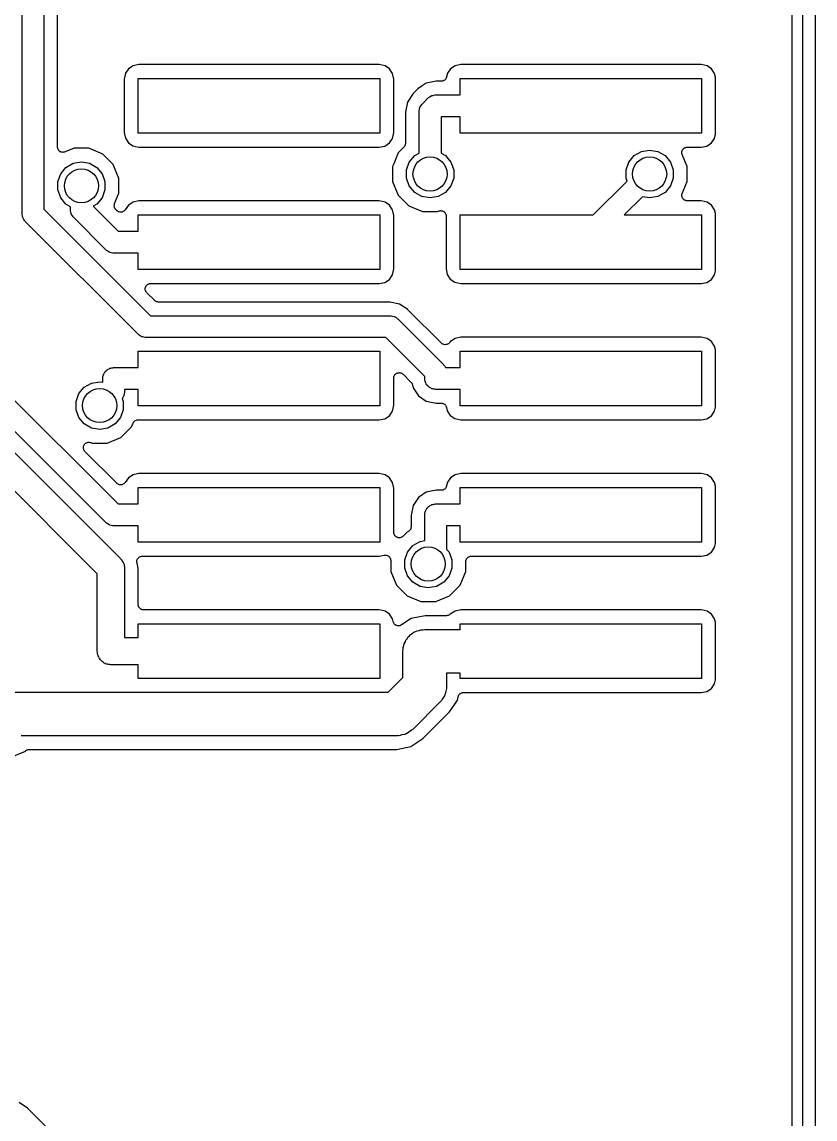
# Model space of a CAD drawing. Extents: x 51 to 137, y -158 to -25.
# Drawn here: x 121.75 to 136.51, y -106.9 to -86.46 of the extents above; entities that cross this region are included whole.
import ezdxf

# ---------------------------------------------------------------- set-up
doc = ezdxf.new("R2010")
doc.units = 0
doc.header["$MEASUREMENT"] = 0
doc.layers.add('BLACK', color=7, linetype='CONTINUOUS')

msp = doc.modelspace()

# ---------------------------------------------------------------- linework, layer by layer
at = {"layer": 'Black'}
for p, q in [((136.286, -119.911), (136.286, -28.1863)), ((136.515, -28.1813), (136.515, -119.921)), ((136.083, -28.2226), (136.083, -119.88)), ((121.751, -90.0296), (121.751, -85.9996)), ((122.157, -86.0838), (122.157, -89.9454)), ((122.411, -88.7872), (122.411, -86.2161)), ((123.817, -87.2729), (123.732, -87.329)), ((123.924, -87.2522), (123.817, -87.2729)), ((128.4, -87.2522), (123.924, -87.2522)), ((128.51, -87.2743), (128.4, -87.2522)), ((129.812, -87.2729), (129.726, -87.329)), ((129.918, -87.2522), (129.812, -87.2729)), ((134.394, -87.2522), (129.918, -87.2522)), ((134.504, -87.2743), (134.394, -87.2522)), ((123.675, -87.4134), (123.653, -87.5233)), ((123.732, -87.329), (123.675, -87.4134)), ((128.594, -87.3313), (128.51, -87.2743)), ((128.65, -87.4166), (128.594, -87.3313)), ((128.671, -87.523), (128.65, -87.4166)), ((129.669, -87.4134), (129.656, -87.4824)), ((129.726, -87.329), (129.669, -87.4134)), ((134.588, -87.3313), (134.504, -87.2743)), ((134.644, -87.4166), (134.588, -87.3313)), ((134.659, -87.4891), (134.644, -87.4166)), ((123.653, -87.5233), (123.653, -88.5194)), ((123.914, -88.5292), (123.914, -87.5132)), ((123.914, -87.5132), (128.41, -87.5132)), ((128.41, -87.5132), (128.41, -88.5292)), ((128.671, -88.5191), (128.671, -87.523)), ((129.202, -87.6502), (129.12, -87.705)), ((129.277, -87.6006), (129.202, -87.6502)), ((129.461, -87.564), (129.277, -87.6006)), ((129.556, -87.564), (129.461, -87.564)), ((129.572, -87.5611), (129.556, -87.564)), ((129.588, -87.5587), (129.572, -87.5611)), ((129.589, -87.5581), (129.588, -87.5587)), ((129.591, -87.5579), (129.589, -87.5581)), ((129.605, -87.5496), (129.591, -87.5579)), ((129.619, -87.5417), (129.605, -87.5496)), ((129.62, -87.5408), (129.619, -87.5417)), ((129.621, -87.5402), (129.62, -87.5408)), ((129.632, -87.5276), (129.621, -87.5402)), ((129.643, -87.5152), (129.632, -87.5276)), ((129.644, -87.5132), (129.643, -87.5141)), ((129.643, -87.5141), (129.643, -87.5152)), ((129.65, -87.4977), (129.644, -87.5132)), ((129.656, -87.4824), (129.65, -87.4977)), ((129.908, -87.818), (129.908, -87.5132)), ((129.908, -87.5132), (134.404, -87.5132)), ((134.404, -87.5132), (134.404, -88.5292)), ((134.659, -88.5519), (134.659, -87.4891)), ((129.031, -87.7941), (128.927, -87.9503)), ((129.12, -87.705), (129.031, -87.7941)), ((129.204, -87.9808), (129.307, -87.8775)), ((129.307, -87.8775), (129.314, -87.8724)), ((129.314, -87.8724), (129.32, -87.8655)), ((129.32, -87.8655), (129.343, -87.8523)), ((129.343, -87.8523), (129.365, -87.837)), ((129.365, -87.837), (129.374, -87.8347)), ((129.374, -87.8347), (129.381, -87.8303)), ((129.381, -87.8303), (129.407, -87.8256)), ((129.407, -87.8256), (129.433, -87.8188)), ((129.433, -87.8188), (129.442, -87.8196)), ((129.442, -87.8196), (129.451, -87.818)), ((129.451, -87.818), (129.908, -87.818)), ((128.927, -87.9503), (128.89, -88.1345)), ((129.145, -88.1068), (129.152, -88.0812)), ((129.152, -88.0812), (129.157, -88.055)), ((129.157, -88.055), (129.161, -88.0473)), ((129.161, -88.0473), (129.163, -88.0386)), ((129.163, -88.0386), (129.179, -88.0169)), ((129.179, -88.0169), (129.192, -87.9939)), ((129.192, -87.9939), (129.199, -87.9881)), ((129.199, -87.9881), (129.204, -87.9808)), ((128.89, -88.1345), (128.89, -88.7185)), ((129.144, -88.1245), (129.146, -88.1157)), ((129.144, -88.9011), (129.144, -88.1245)), ((129.146, -88.1157), (129.145, -88.1068)), ((129.908, -88.2244), (129.551, -88.2244)), ((129.551, -88.2244), (129.551, -88.9011)), ((129.908, -88.5292), (129.908, -88.2244)), ((123.653, -88.5194), (123.674, -88.6258)), ((123.674, -88.6258), (123.73, -88.7111)), ((128.41, -88.5292), (123.914, -88.5292)), ((128.592, -88.7134), (128.649, -88.629)), ((128.649, -88.629), (128.671, -88.5191)), ((134.404, -88.5292), (129.908, -88.5292)), ((134.586, -88.7134), (134.643, -88.629)), ((134.643, -88.629), (134.659, -88.5519)), ((122.413, -88.7981), (122.411, -88.7872)), ((122.414, -88.8091), (122.413, -88.7981)), ((122.416, -88.8153), (122.414, -88.8091)), ((122.417, -88.8219), (122.416, -88.8153)), ((122.423, -88.8315), (122.417, -88.8219)), ((122.427, -88.8417), (122.423, -88.8315)), ((122.432, -88.8467), (122.427, -88.8417)), ((122.435, -88.8525), (122.432, -88.8467)), ((122.443, -88.8596), (122.435, -88.8525)), ((122.451, -88.8677), (122.443, -88.8596)), ((122.457, -88.8709), (122.451, -88.8677)), ((122.462, -88.8752), (122.457, -88.8709)), ((122.472, -88.879), (122.462, -88.8752)), ((122.482, -88.8841), (122.472, -88.879)), ((122.489, -88.885), (122.482, -88.8841)), ((122.495, -88.8873), (122.489, -88.885)), ((122.506, -88.8873), (122.495, -88.8873)), ((122.517, -88.8887), (122.506, -88.8873)), ((122.524, -88.8873), (122.517, -88.8887)), ((122.53, -88.8873), (122.524, -88.8873)), ((122.541, -88.8835), (122.53, -88.8873)), ((122.552, -88.8811), (122.541, -88.8835)), ((122.718, -88.8125), (122.552, -88.8811)), ((122.996, -88.8127), (122.718, -88.8125)), ((123.252, -88.9193), (122.996, -88.8127)), ((123.73, -88.7111), (123.814, -88.7681)), ((123.814, -88.7681), (123.924, -88.7902)), ((123.924, -88.7902), (128.4, -88.7902)), ((128.4, -88.7902), (128.506, -88.7695)), ((128.506, -88.7695), (128.592, -88.7134)), ((128.756, -88.895), (128.671, -89.0998)), ((128.86, -88.7904), (128.756, -88.895)), ((128.863, -88.7867), (128.86, -88.7904)), ((128.867, -88.7838), (128.863, -88.7867)), ((128.873, -88.7724), (128.867, -88.7838)), ((128.881, -88.7615), (128.873, -88.7724)), ((128.882, -88.7572), (128.881, -88.7615)), ((128.884, -88.7532), (128.882, -88.7572)), ((128.886, -88.7402), (128.884, -88.7532)), ((128.89, -88.7274), (128.886, -88.7402)), ((128.89, -88.7185), (128.89, -88.7229)), ((128.89, -88.7229), (128.89, -88.7274)), ((129.061, -88.9494), (129.144, -88.9011)), ((129.551, -88.9011), (129.634, -88.9494)), ((133.148, -88.9494), (133.283, -88.8719)), ((133.283, -88.8719), (133.435, -88.845)), ((133.435, -88.845), (133.588, -88.8719)), ((133.588, -88.8719), (133.722, -88.9494)), ((134.034, -88.8961), (134.036, -88.8852)), ((134.036, -88.9027), (134.034, -88.8961)), ((134.036, -88.8741), (134.038, -88.8678)), ((134.036, -88.8852), (134.036, -88.8741)), ((134.036, -88.9094), (134.036, -88.9027)), ((134.038, -88.8678), (134.039, -88.8611)), ((134.039, -88.8611), (134.044, -88.8513)), ((134.044, -88.8513), (134.048, -88.841)), ((134.048, -88.841), (134.052, -88.8358)), ((134.052, -88.8358), (134.055, -88.8298)), ((134.055, -88.8298), (134.063, -88.8224)), ((134.063, -88.8224), (134.071, -88.8139)), ((134.071, -88.8139), (134.076, -88.8106)), ((134.076, -88.8106), (134.081, -88.806)), ((134.081, -88.806), (134.092, -88.8018)), ((134.092, -88.8018), (134.101, -88.7963)), ((134.101, -88.7963), (134.108, -88.7951)), ((134.108, -88.7951), (134.114, -88.7926)), ((134.114, -88.7926), (134.125, -88.7921)), ((134.125, -88.7921), (134.136, -88.7902)), ((134.136, -88.7902), (134.394, -88.7902)), ((134.394, -88.7902), (134.501, -88.7695)), ((134.501, -88.7695), (134.586, -88.7134)), ((122.569, -89.1693), (122.703, -89.0918)), ((122.703, -89.0918), (122.856, -89.0649)), ((122.856, -89.0649), (123.009, -89.0918)), ((123.009, -89.0918), (123.143, -89.1693)), ((123.449, -89.1159), (123.252, -88.9193)), ((128.671, -89.0998), (128.649, -89.1516)), ((128.908, -89.2137), (128.961, -89.0681)), ((128.961, -89.0681), (129.061, -88.9494)), ((129.634, -88.9494), (129.734, -89.0681)), ((129.734, -89.0681), (129.787, -89.2137)), ((132.996, -89.2137), (133.049, -89.0681)), ((133.049, -89.0681), (133.148, -88.9494)), ((133.722, -88.9494), (133.822, -89.0681)), ((133.822, -89.0681), (133.875, -89.2137)), ((134.04, -88.9198), (134.036, -88.9094)), ((134.042, -88.9306), (134.04, -88.9198)), ((134.134, -89.1529), (134.042, -88.9306)), ((122.417, -89.4336), (122.47, -89.288)), ((122.47, -89.288), (122.569, -89.1693)), ((123.143, -89.1693), (123.242, -89.288)), ((123.242, -89.288), (123.295, -89.4336)), ((123.555, -89.3728), (123.449, -89.1159)), ((128.649, -89.1516), (128.649, -89.4295)), ((128.908, -89.3687), (128.908, -89.2137)), ((129.787, -89.2137), (129.787, -89.3687)), ((132.996, -89.3687), (132.996, -89.2137)), ((133.875, -89.2137), (133.875, -89.3687)), ((134.134, -89.4307), (134.134, -89.1529)), ((122.417, -89.5886), (122.417, -89.4336)), ((123.295, -89.4336), (123.295, -89.5886)), ((123.554, -89.6506), (123.555, -89.3728)), ((128.649, -89.4295), (128.755, -89.6864)), ((128.961, -89.5143), (128.908, -89.3687)), ((129.061, -89.633), (128.961, -89.5143)), ((129.734, -89.5143), (129.634, -89.633)), ((129.787, -89.3687), (129.734, -89.5143)), ((132.386, -90.0532), (133.016, -89.4234)), ((133.016, -89.4234), (132.996, -89.3687)), ((133.822, -89.5143), (133.722, -89.633)), ((133.875, -89.3687), (133.822, -89.5143)), ((134.042, -89.6517), (134.134, -89.4307)), ((122.47, -89.7342), (122.417, -89.5886)), ((123.295, -89.5886), (123.242, -89.7342)), ((123.474, -89.8436), (123.554, -89.6506)), ((128.755, -89.6864), (128.951, -89.883)), ((129.195, -89.7105), (129.061, -89.633)), ((129.347, -89.7374), (129.195, -89.7105)), ((129.5, -89.7105), (129.347, -89.7374)), ((129.634, -89.633), (129.5, -89.7105)), ((133.3, -89.7136), (132.961, -90.0532)), ((133.435, -89.7374), (133.3, -89.7136)), ((133.588, -89.7105), (133.435, -89.7374)), ((133.722, -89.633), (133.588, -89.7105)), ((134.034, -89.6861), (134.036, -89.6796)), ((134.036, -89.6972), (134.034, -89.6861)), ((134.036, -89.673), (134.039, -89.6625)), ((134.036, -89.6796), (134.036, -89.673)), ((134.036, -89.7083), (134.036, -89.6972)), ((134.038, -89.7145), (134.036, -89.7083)), ((134.039, -89.7211), (134.038, -89.7145)), ((134.039, -89.6625), (134.042, -89.6517)), ((134.044, -89.731), (134.039, -89.7211)), ((122.569, -89.8529), (122.47, -89.7342)), ((122.653, -89.9012), (122.569, -89.8529)), ((122.653, -89.9608), (122.653, -89.9012)), ((123.143, -89.8529), (123.075, -89.8922)), ((123.075, -89.8922), (123.541, -90.358)), ((123.242, -89.7342), (123.143, -89.8529)), ((123.467, -89.8781), (123.469, -89.8673)), ((123.467, -89.8848), (123.467, -89.8781)), ((123.467, -89.8915), (123.467, -89.8848)), ((123.47, -89.9021), (123.467, -89.8915)), ((123.469, -89.8673), (123.47, -89.8563)), ((123.47, -89.8563), (123.473, -89.8502)), ((123.471, -89.9131), (123.47, -89.9021)), ((123.474, -89.919), (123.471, -89.9131)), ((123.473, -89.8502), (123.474, -89.8436)), ((123.476, -89.9255), (123.474, -89.919)), ((123.482, -89.9346), (123.476, -89.9255)), ((123.732, -89.869), (123.671, -89.9586)), ((123.817, -89.8129), (123.732, -89.869)), ((123.924, -89.7922), (123.817, -89.8129)), ((128.4, -89.7922), (123.924, -89.7922)), ((128.51, -89.8143), (128.4, -89.7922)), ((128.594, -89.8713), (128.51, -89.8143)), ((128.65, -89.9566), (128.594, -89.8713)), ((128.951, -89.883), (129.208, -89.9896)), ((134.048, -89.7414), (134.044, -89.731)), ((134.052, -89.7465), (134.048, -89.7414)), ((134.055, -89.7524), (134.052, -89.7465)), ((134.063, -89.7599), (134.055, -89.7524)), ((134.07, -89.7685), (134.063, -89.7599)), ((134.076, -89.7718), (134.07, -89.7685)), ((134.081, -89.7763), (134.076, -89.7718)), ((134.091, -89.7805), (134.081, -89.7763)), ((134.101, -89.7861), (134.091, -89.7805)), ((134.107, -89.7873), (134.101, -89.7861)), ((134.114, -89.7898), (134.107, -89.7873)), ((134.125, -89.7903), (134.114, -89.7898)), ((134.136, -89.7922), (134.125, -89.7903)), ((134.394, -89.7922), (134.136, -89.7922)), ((134.504, -89.8143), (134.394, -89.7922)), ((134.588, -89.8713), (134.504, -89.8143)), ((134.644, -89.9566), (134.588, -89.8713)), ((121.752, -90.0384), (121.751, -90.0296)), ((121.752, -90.0473), (121.752, -90.0384)), ((121.758, -90.0729), (121.752, -90.0473)), ((121.763, -90.0991), (121.758, -90.0729)), ((121.768, -90.1068), (121.763, -90.0991)), ((121.77, -90.1155), (121.768, -90.1068)), ((121.785, -90.1372), (121.77, -90.1155)), ((122.157, -89.9454), (124.144, -91.9325)), ((122.654, -89.9696), (122.653, -89.9608)), ((122.654, -89.9785), (122.654, -89.9696)), ((122.66, -90.0041), (122.654, -89.9785)), ((122.665, -90.0303), (122.66, -90.0041)), ((122.67, -90.038), (122.665, -90.0303)), ((122.672, -90.0467), (122.67, -90.038)), ((122.687, -90.0684), (122.672, -90.0467)), ((122.7, -90.0914), (122.687, -90.0684)), ((122.707, -90.0972), (122.7, -90.0914)), ((122.712, -90.1045), (122.707, -90.0972)), ((123.313, -90.7049), (122.712, -90.1045)), ((123.487, -89.9444), (123.482, -89.9346)), ((123.492, -89.9489), (123.487, -89.9444)), ((123.496, -89.9545), (123.492, -89.9489)), ((123.515, -89.9736), (123.496, -89.9545)), ((123.516, -89.9741), (123.515, -89.9736)), ((123.517, -89.9748), (123.516, -89.9741)), ((123.531, -89.9842), (123.517, -89.9748)), ((123.544, -89.9938), (123.531, -89.9842)), ((123.545, -89.9941), (123.544, -89.9938)), ((123.546, -89.9946), (123.545, -89.9941)), ((123.562, -89.9986), (123.546, -89.9946)), ((123.578, -90.003), (123.562, -89.9986)), ((123.579, -90.0029), (123.578, -90.003)), ((123.58, -90.0031), (123.579, -90.0029)), ((123.597, -90.0014), (123.58, -90.0031)), ((123.614, -89.9999), (123.597, -90.0014)), ((123.615, -89.9994), (123.614, -89.9995)), ((123.614, -89.9995), (123.614, -89.9999)), ((123.63, -89.9921), (123.615, -89.9994)), ((123.645, -89.985), (123.63, -89.9921)), ((123.646, -89.9844), (123.645, -89.985)), ((123.647, -89.984), (123.646, -89.9844)), ((123.659, -89.9719), (123.647, -89.984)), ((123.67, -89.96), (123.659, -89.9719)), ((123.671, -89.9592), (123.67, -89.96)), ((123.671, -89.9586), (123.671, -89.9592)), ((123.914, -90.358), (123.914, -90.0532)), ((123.914, -90.0532), (128.41, -90.0532)), ((128.41, -90.0532), (128.41, -91.0692)), ((128.671, -90.063), (128.65, -89.9566)), ((128.671, -91.0591), (128.671, -90.063)), ((129.208, -89.9896), (129.486, -89.9898)), ((129.486, -89.9898), (129.507, -89.9811)), ((129.507, -89.9811), (129.518, -89.9787)), ((129.518, -89.9787), (129.528, -89.9749)), ((129.528, -89.9749), (129.535, -89.9749)), ((129.535, -89.9749), (129.541, -89.9735)), ((129.541, -89.9735), (129.552, -89.9749)), ((129.552, -89.9749), (129.563, -89.9749)), ((129.563, -89.9749), (129.57, -89.9772)), ((129.57, -89.9772), (129.576, -89.9781)), ((129.576, -89.9781), (129.586, -89.9832)), ((129.586, -89.9832), (129.597, -89.987)), ((129.597, -89.987), (129.602, -89.9913)), ((129.602, -89.9913), (129.608, -89.9945)), ((129.608, -89.9945), (129.615, -90.0026)), ((129.615, -90.0026), (129.624, -90.0097)), ((129.624, -90.0097), (129.627, -90.0155)), ((129.627, -90.0155), (129.631, -90.0205)), ((129.631, -90.0205), (129.636, -90.0307)), ((129.636, -90.0307), (129.641, -90.0403)), ((129.641, -90.0403), (129.642, -90.0469)), ((129.642, -90.0469), (129.645, -90.0531)), ((129.645, -90.0531), (129.645, -90.0641)), ((129.645, -90.0641), (129.647, -90.075)), ((129.647, -90.075), (129.647, -91.0594)), ((129.908, -91.0692), (129.908, -90.0532)), ((129.908, -90.0532), (132.386, -90.0532)), ((132.961, -90.0532), (134.404, -90.0532)), ((134.404, -90.0532), (134.404, -91.0692)), ((134.659, -90.0291), (134.644, -89.9566)), ((134.659, -91.0919), (134.659, -90.0291)), ((121.798, -90.1602), (121.785, -90.1372)), ((121.805, -90.166), (121.798, -90.1602)), ((121.81, -90.1733), (121.805, -90.166)), ((123.916, -92.2794), (121.81, -90.1733)), ((123.541, -90.358), (123.914, -90.358)), ((123.32, -90.71), (123.313, -90.7049)), ((123.326, -90.7169), (123.32, -90.71)), ((123.349, -90.7301), (123.326, -90.7169)), ((123.371, -90.7454), (123.349, -90.7301)), ((123.379, -90.7477), (123.371, -90.7454)), ((123.387, -90.7521), (123.379, -90.7477)), ((123.413, -90.7568), (123.387, -90.7521)), ((123.439, -90.7636), (123.413, -90.7568)), ((123.448, -90.7628), (123.439, -90.7636)), ((123.456, -90.7644), (123.448, -90.7628)), ((123.914, -90.7644), (123.456, -90.7644)), ((123.914, -91.0692), (123.914, -90.7644)), ((128.41, -91.0692), (123.914, -91.0692)), ((128.649, -91.169), (128.671, -91.0591)), ((129.647, -91.0594), (129.668, -91.1658)), ((134.404, -91.0692), (129.908, -91.0692)), ((134.643, -91.169), (134.659, -91.0919)), ((124.073, -91.3641), (124.081, -91.3539)), ((124.081, -91.3539), (124.085, -91.3517)), ((124.085, -91.3517), (124.088, -91.3485)), ((124.088, -91.3485), (124.1, -91.3429)), ((124.1, -91.3429), (124.112, -91.3363)), ((124.112, -91.3363), (124.116, -91.3355)), ((124.116, -91.3355), (124.12, -91.3336)), ((124.12, -91.3336), (124.133, -91.3325)), ((124.133, -91.3325), (124.146, -91.3302)), ((124.146, -91.3302), (128.4, -91.3302)), ((128.4, -91.3302), (128.506, -91.3095)), ((128.506, -91.3095), (128.592, -91.2534)), ((128.592, -91.2534), (128.649, -91.169)), ((129.668, -91.1658), (129.724, -91.2511)), ((129.724, -91.2511), (129.808, -91.3081)), ((129.808, -91.3081), (129.918, -91.3302)), ((129.918, -91.3302), (134.394, -91.3302)), ((134.394, -91.3302), (134.501, -91.3095)), ((134.501, -91.3095), (134.586, -91.2534)), ((134.586, -91.2534), (134.643, -91.169)), ((124.045, -91.4406), (124.046, -91.4274)), ((124.046, -91.4449), (124.045, -91.4406)), ((124.046, -91.4141), (124.048, -91.4099)), ((124.046, -91.4274), (124.046, -91.4141)), ((124.046, -91.4494), (124.046, -91.4449)), ((124.051, -91.4619), (124.046, -91.4494)), ((124.048, -91.4055), (124.054, -91.3934)), ((124.048, -91.4099), (124.048, -91.4055)), ((124.054, -91.4747), (124.051, -91.4619)), ((124.054, -91.3934), (124.058, -91.381)), ((124.057, -91.4784), (124.054, -91.4747)), ((124.058, -91.4826), (124.057, -91.4784)), ((124.058, -91.381), (124.061, -91.3775)), ((124.067, -91.4927), (124.058, -91.4826)), ((124.061, -91.3775), (124.063, -91.3735)), ((124.063, -91.3735), (124.073, -91.3641)), ((124.075, -91.5036), (124.067, -91.4927)), ((124.22, -91.6487), (124.075, -91.5036)), ((124.223, -91.6513), (124.22, -91.6487)), ((124.226, -91.6547), (124.223, -91.6513)), ((124.238, -91.6614), (124.226, -91.6547)), ((124.249, -91.669), (124.238, -91.6614)), ((124.253, -91.6701), (124.249, -91.669)), ((124.257, -91.6724), (124.253, -91.6701)), ((124.27, -91.6747), (124.257, -91.6724)), ((124.283, -91.6781), (124.27, -91.6747)), ((124.287, -91.6777), (124.283, -91.6781)), ((124.292, -91.6785), (124.287, -91.6777)), ((128.596, -91.6785), (124.292, -91.6785)), ((128.78, -91.7151), (128.596, -91.6785)), ((128.931, -91.8157), (128.78, -91.7151)), ((124.144, -91.9325), (128.606, -91.9325)), ((128.606, -91.9325), (128.615, -91.9341)), ((128.615, -91.9341), (128.624, -91.9333)), ((128.624, -91.9333), (128.649, -91.9401)), ((128.649, -91.9401), (128.676, -91.9448)), ((128.676, -91.9448), (128.683, -91.9492)), ((128.683, -91.9492), (128.692, -91.9515)), ((128.692, -91.9515), (128.714, -91.9668)), ((128.714, -91.9668), (128.737, -91.98)), ((128.936, -91.8195), (128.931, -91.8157)), ((128.931, -91.8157), (128.931, -91.8157)), ((129.558, -92.4415), (128.936, -91.8195)), ((128.737, -91.98), (128.742, -91.9869)), ((128.742, -91.9869), (128.75, -91.992)), ((128.75, -91.992), (129.594, -92.8367)), ((123.924, -92.2845), (123.916, -92.2794)), ((123.929, -92.2914), (123.924, -92.2845)), ((123.952, -92.3046), (123.929, -92.2914)), ((123.974, -92.3199), (123.952, -92.3046)), ((123.983, -92.3222), (123.974, -92.3199)), ((123.991, -92.3266), (123.983, -92.3222)), ((124.017, -92.3313), (123.991, -92.3266)), ((124.042, -92.3381), (124.017, -92.3313)), ((124.051, -92.3373), (124.042, -92.3381)), ((124.06, -92.3389), (124.051, -92.3373)), ((128.522, -92.3389), (124.06, -92.3389)), ((129.248, -93.0646), (128.522, -92.3389)), ((129.812, -92.3529), (129.726, -92.409)), ((129.918, -92.3322), (129.812, -92.3529)), ((134.394, -92.3322), (129.918, -92.3322)), ((134.504, -92.3543), (134.394, -92.3322)), ((134.588, -92.4113), (134.504, -92.3543)), ((129.559, -92.442), (129.558, -92.4415)), ((129.56, -92.4427), (129.559, -92.442)), ((129.574, -92.4521), (129.56, -92.4427)), ((129.587, -92.4617), (129.574, -92.4521)), ((129.588, -92.462), (129.587, -92.4617)), ((129.589, -92.4624), (129.588, -92.462)), ((129.605, -92.4665), (129.589, -92.4624)), ((129.621, -92.4709), (129.605, -92.4665)), ((129.622, -92.4708), (129.621, -92.4709)), ((129.623, -92.471), (129.622, -92.4708)), ((129.64, -92.4692), (129.623, -92.471)), ((129.657, -92.4678), (129.64, -92.4692)), ((129.658, -92.4673), (129.657, -92.4674)), ((129.657, -92.4674), (129.657, -92.4678)), ((129.673, -92.46), (129.658, -92.4673)), ((129.689, -92.4529), (129.673, -92.46)), ((129.69, -92.4519), (129.689, -92.4522)), ((129.689, -92.4522), (129.689, -92.4529)), ((129.702, -92.4398), (129.69, -92.4519)), ((129.714, -92.4279), (129.702, -92.4398)), ((129.715, -92.4265), (129.714, -92.4271)), ((129.714, -92.4271), (129.714, -92.4279)), ((129.726, -92.409), (129.715, -92.4265)), ((134.644, -92.4966), (134.588, -92.4113)), ((134.659, -92.5691), (134.644, -92.4966)), ((134.659, -93.6319), (134.659, -92.5691)), ((123.914, -92.898), (123.914, -92.5932)), ((123.914, -92.5932), (128.41, -92.5932)), ((128.41, -92.5932), (128.41, -93.6092)), ((129.908, -92.898), (129.908, -92.5932)), ((129.908, -92.5932), (134.404, -92.5932)), ((134.404, -92.5932), (134.404, -93.6092)), ((123.28, -92.9996), (123.292, -92.986)), ((123.292, -92.986), (123.301, -92.9706)), ((123.301, -92.9706), (123.314, -92.9592)), ((123.314, -92.9592), (123.326, -92.9455)), ((123.326, -92.9455), (123.341, -92.9367)), ((123.341, -92.9367), (123.355, -92.9252)), ((123.355, -92.9252), (123.372, -92.9191)), ((123.372, -92.9191), (123.387, -92.9103)), ((123.387, -92.9103), (123.404, -92.9072)), ((123.404, -92.9072), (123.421, -92.9011)), ((123.421, -92.9011), (123.439, -92.9011)), ((123.439, -92.9011), (123.456, -92.898)), ((123.456, -92.898), (123.914, -92.898)), ((128.734, -92.9996), (128.746, -92.994)), ((128.746, -92.994), (128.75, -92.9936)), ((128.75, -92.9936), (128.755, -92.9921)), ((128.755, -92.9921), (128.768, -92.9921)), ((128.768, -92.9921), (128.781, -92.9909)), ((128.781, -92.9909), (128.785, -92.9921)), ((128.785, -92.9921), (128.79, -92.9921)), ((128.79, -92.9921), (128.802, -92.9966)), ((129.594, -92.8367), (129.6, -92.844)), ((129.6, -92.844), (129.606, -92.8498)), ((129.606, -92.8498), (129.62, -92.8728)), ((129.62, -92.8728), (129.635, -92.8945)), ((129.635, -92.8945), (129.636, -92.898)), ((129.636, -92.898), (129.908, -92.898)), ((122.909, -93.2642), (123.043, -93.1867)), ((123.043, -93.1867), (123.196, -93.1598)), ((123.196, -93.1598), (123.253, -93.1699)), ((123.253, -93.1012), (123.256, -93.0837)), ((123.253, -93.1699), (123.253, -93.1012)), ((123.256, -93.0659), (123.262, -93.0492)), ((123.256, -93.0837), (123.256, -93.0659)), ((123.262, -93.0492), (123.265, -93.0317)), ((123.265, -93.0317), (123.274, -93.0163)), ((123.274, -93.0163), (123.28, -92.9996)), ((128.671, -93.0921), (128.673, -93.0791)), ((128.671, -93.5991), (128.671, -93.0921)), ((128.673, -93.0791), (128.674, -93.0658)), ((128.674, -93.0658), (128.676, -93.0618)), ((128.676, -93.0618), (128.677, -93.0574)), ((128.677, -93.0574), (128.683, -93.0459)), ((128.683, -93.0459), (128.689, -93.0339)), ((128.689, -93.0339), (128.692, -93.0307)), ((128.692, -93.0307), (128.694, -93.0268)), ((128.694, -93.0268), (128.705, -93.0183)), ((128.705, -93.0183), (128.714, -93.0089)), ((128.714, -93.0089), (128.718, -93.007)), ((128.718, -93.007), (128.721, -93.0041)), ((128.721, -93.0041), (128.734, -92.9996)), ((128.802, -92.9966), (128.815, -93)), ((128.815, -93), (128.819, -93.0026)), ((128.819, -93.0026), (128.823, -93.0041)), ((128.823, -93.0041), (128.833, -93.0127)), ((128.833, -93.0127), (128.844, -93.0203)), ((128.844, -93.0203), (128.991, -93.1675)), ((128.991, -93.1675), (128.998, -93.1775)), ((128.998, -93.1775), (129.006, -93.1866)), ((129.006, -93.1866), (129.008, -93.1918)), ((129.008, -93.1918), (129.012, -93.1964)), ((129.012, -93.1964), (129.015, -93.2082)), ((129.248, -93.1012), (129.248, -93.0646)), ((129.251, -93.1187), (129.248, -93.1012)), ((129.251, -93.1365), (129.251, -93.1187)), ((129.257, -93.1532), (129.251, -93.1365)), ((129.26, -93.1707), (129.257, -93.1532)), ((129.269, -93.1861), (129.26, -93.1707)), ((129.275, -93.2028), (129.269, -93.1861)), ((121.344, -93.2416), (123.541, -95.438)), ((122.756, -93.5285), (122.809, -93.3829)), ((122.809, -93.3829), (122.909, -93.2642)), ((123.652, -93.3886), (123.647, -93.4148)), ((123.659, -93.363), (123.652, -93.3886)), ((123.66, -93.3453), (123.658, -93.3541)), ((123.658, -93.3541), (123.659, -93.363)), ((123.914, -93.3044), (123.66, -93.3044)), ((123.66, -93.3044), (123.66, -93.3453)), ((123.914, -93.6092), (123.914, -93.3044)), ((129.015, -93.2082), (129.019, -93.2195)), ((129.019, -93.2195), (129.03, -93.2754)), ((129.03, -93.2754), (129.129, -93.4231)), ((129.286, -93.2164), (129.275, -93.2028)), ((129.295, -93.2318), (129.286, -93.2164)), ((129.309, -93.2432), (129.295, -93.2318)), ((129.32, -93.2569), (129.309, -93.2432)), ((129.336, -93.2657), (129.32, -93.2569)), ((129.349, -93.2772), (129.336, -93.2657)), ((129.366, -93.2833), (129.349, -93.2772)), ((129.381, -93.2921), (129.366, -93.2833)), ((129.399, -93.2952), (129.381, -93.2921)), ((129.416, -93.3013), (129.399, -93.2952)), ((129.433, -93.3013), (129.416, -93.3013)), ((129.451, -93.3044), (129.433, -93.3013)), ((129.908, -93.3044), (129.451, -93.3044)), ((129.908, -93.6092), (129.908, -93.3044)), ((120.65, -93.5215), (123.585, -96.4563)), ((123.313, -95.7849), (120.997, -93.4695)), ((122.756, -93.6835), (122.756, -93.5285)), ((123.625, -93.4529), (123.614, -93.4718)), ((123.614, -93.4718), (123.635, -93.5285)), ((123.641, -93.4312), (123.625, -93.4529)), ((123.635, -93.5285), (123.635, -93.6835)), ((123.643, -93.4225), (123.641, -93.4312)), ((123.647, -93.4148), (123.643, -93.4225)), ((128.41, -93.6092), (123.914, -93.6092)), ((128.649, -93.709), (128.671, -93.5991)), ((129.129, -93.4231), (129.277, -93.5218)), ((129.277, -93.5218), (129.461, -93.5584)), ((129.461, -93.5584), (129.556, -93.5584)), ((129.556, -93.5584), (129.572, -93.5613)), ((129.572, -93.5613), (129.589, -93.5639)), ((129.589, -93.5639), (129.589, -93.5644)), ((129.589, -93.5644), (129.59, -93.5645)), ((129.59, -93.5645), (129.605, -93.5729)), ((129.605, -93.5729), (129.62, -93.5811)), ((129.62, -93.5811), (129.62, -93.5817)), ((129.62, -93.5817), (129.621, -93.5822)), ((129.621, -93.5822), (129.632, -93.595)), ((129.632, -93.595), (129.643, -93.6077)), ((129.643, -93.6077), (129.643, -93.6085)), ((129.643, -93.6085), (129.644, -93.6092)), ((129.644, -93.6092), (129.649, -93.625)), ((134.404, -93.6092), (129.908, -93.6092)), ((123.152, -96.7411), (120.217, -93.8063)), ((122.809, -93.8291), (122.756, -93.6835)), ((123.635, -93.6835), (123.582, -93.8291)), ((128.506, -93.8495), (128.592, -93.7934)), ((128.592, -93.7934), (128.649, -93.709)), ((129.649, -93.625), (129.655, -93.6406)), ((129.655, -93.6406), (129.668, -93.7058)), ((129.668, -93.7058), (129.724, -93.7911)), ((129.724, -93.7911), (129.808, -93.8481)), ((134.501, -93.8495), (134.586, -93.7934)), ((134.586, -93.7934), (134.643, -93.709)), ((134.643, -93.709), (134.659, -93.6319)), ((122.909, -93.9478), (122.809, -93.8291)), ((123.043, -94.0253), (122.909, -93.9478)), ((123.483, -93.9478), (123.348, -94.0253)), ((123.582, -93.8291), (123.483, -93.9478)), ((123.591, -94.1985), (123.788, -94.0022)), ((123.788, -94.0022), (123.817, -93.9321)), ((123.817, -93.9321), (123.826, -93.9181)), ((123.826, -93.9181), (123.834, -93.904)), ((123.834, -93.904), (123.835, -93.9033)), ((123.835, -93.9033), (123.836, -93.9024)), ((123.836, -93.9024), (123.849, -93.8923)), ((123.849, -93.8923), (123.862, -93.8819)), ((123.862, -93.8819), (123.863, -93.8816)), ((123.863, -93.8816), (123.864, -93.8809)), ((123.864, -93.8809), (123.879, -93.8759)), ((123.879, -93.8759), (123.895, -93.8706)), ((123.895, -93.8706), (123.896, -93.8707)), ((123.896, -93.8707), (123.897, -93.8703)), ((123.897, -93.8703), (123.91, -93.8709)), ((123.91, -93.8709), (123.914, -93.8702)), ((123.914, -93.8702), (128.4, -93.8702)), ((128.4, -93.8702), (128.506, -93.8495)), ((129.808, -93.8481), (129.918, -93.8702)), ((129.918, -93.8702), (134.394, -93.8702)), ((134.394, -93.8702), (134.501, -93.8495)), ((123.196, -94.0522), (123.043, -94.0253)), ((123.348, -94.0253), (123.196, -94.0522)), ((123.334, -94.3046), (123.591, -94.1985)), ((122.893, -94.3975), (122.894, -94.382)), ((122.893, -94.3996), (122.893, -94.3975)), ((122.893, -94.4018), (122.893, -94.3996)), ((122.898, -94.4166), (122.893, -94.4018)), ((122.894, -94.382), (122.895, -94.3665)), ((122.895, -94.3665), (122.896, -94.3645)), ((122.896, -94.3623), (122.902, -94.3483)), ((122.896, -94.3645), (122.896, -94.3623)), ((122.902, -94.4316), (122.898, -94.4166)), ((122.902, -94.3483), (122.908, -94.3339)), ((122.908, -94.3339), (122.91, -94.3323)), ((122.91, -94.3323), (122.911, -94.3303)), ((122.911, -94.3303), (122.922, -94.3194)), ((122.922, -94.3194), (122.932, -94.308)), ((122.932, -94.308), (122.934, -94.3069)), ((122.934, -94.3069), (122.936, -94.3054)), ((122.936, -94.3054), (122.95, -94.2988)), ((122.95, -94.2988), (122.964, -94.2917)), ((122.964, -94.2917), (122.966, -94.2914)), ((122.966, -94.2914), (122.968, -94.2905)), ((122.968, -94.2905), (122.983, -94.2891)), ((122.983, -94.2891), (122.999, -94.2871)), ((122.999, -94.2871), (123.001, -94.2876)), ((123.001, -94.2876), (123.003, -94.2874)), ((123.003, -94.2874), (123.018, -94.2914)), ((123.018, -94.2914), (123.033, -94.2948)), ((123.033, -94.2948), (123.056, -94.3044)), ((123.056, -94.3044), (123.334, -94.3046)), ((122.903, -94.4334), (122.902, -94.4316)), ((122.904, -94.4354), (122.903, -94.4334)), ((122.913, -94.4478), (122.904, -94.4354)), ((122.922, -94.4605), (122.913, -94.4478)), ((123.515, -95.0536), (122.922, -94.4605)), ((123.67, -95.04), (123.659, -95.0519)), ((123.671, -95.0392), (123.67, -95.04)), ((123.732, -94.949), (123.671, -95.0386)), ((123.671, -95.0386), (123.671, -95.0392)), ((123.817, -94.8929), (123.732, -94.949)), ((123.924, -94.8722), (123.817, -94.8929)), ((128.4, -94.8722), (123.924, -94.8722)), ((128.51, -94.8943), (128.4, -94.8722)), ((128.594, -94.9513), (128.51, -94.8943)), ((128.65, -95.0366), (128.594, -94.9513)), ((128.671, -95.143), (128.65, -95.0366)), ((129.669, -95.0334), (129.656, -95.1024)), ((129.726, -94.949), (129.669, -95.0334)), ((129.812, -94.8929), (129.726, -94.949)), ((129.918, -94.8722), (129.812, -94.8929)), ((134.394, -94.8722), (129.918, -94.8722)), ((134.504, -94.8943), (134.394, -94.8722)), ((134.588, -94.9513), (134.504, -94.8943)), ((134.644, -95.0366), (134.588, -94.9513)), ((134.659, -95.1091), (134.644, -95.0366)), ((123.516, -95.0541), (123.515, -95.0536)), ((123.517, -95.0548), (123.516, -95.0541)), ((123.531, -95.0642), (123.517, -95.0548)), ((123.544, -95.0738), (123.531, -95.0642)), ((123.545, -95.0741), (123.544, -95.0738)), ((123.546, -95.0746), (123.545, -95.0741)), ((123.562, -95.0786), (123.546, -95.0746)), ((123.578, -95.083), (123.562, -95.0786)), ((123.579, -95.0829), (123.578, -95.083)), ((123.58, -95.0831), (123.579, -95.0829)), ((123.597, -95.0814), (123.58, -95.0831)), ((123.614, -95.0799), (123.597, -95.0814)), ((123.615, -95.0794), (123.614, -95.0795)), ((123.614, -95.0795), (123.614, -95.0799)), ((123.63, -95.0721), (123.615, -95.0794)), ((123.645, -95.065), (123.63, -95.0721)), ((123.646, -95.0644), (123.645, -95.065)), ((123.647, -95.064), (123.646, -95.0644)), ((123.659, -95.0519), (123.647, -95.064)), ((123.914, -95.438), (123.914, -95.1332)), ((123.914, -95.1332), (128.41, -95.1332)), ((128.41, -95.1332), (128.41, -96.1492)), ((128.671, -95.9668), (128.671, -95.143)), ((129.277, -95.2206), (129.129, -95.3193)), ((129.461, -95.184), (129.277, -95.2206)), ((129.556, -95.184), (129.461, -95.184)), ((129.572, -95.1811), (129.556, -95.184)), ((129.588, -95.1787), (129.572, -95.1811)), ((129.589, -95.1781), (129.588, -95.1787)), ((129.591, -95.1779), (129.589, -95.1781)), ((129.605, -95.1696), (129.591, -95.1779)), ((129.619, -95.1617), (129.605, -95.1696)), ((129.62, -95.1608), (129.619, -95.1617)), ((129.621, -95.1602), (129.62, -95.1608)), ((129.632, -95.1476), (129.621, -95.1602)), ((129.643, -95.1352), (129.632, -95.1476)), ((129.644, -95.1332), (129.643, -95.1341)), ((129.643, -95.1341), (129.643, -95.1352)), ((129.65, -95.1177), (129.644, -95.1332)), ((129.656, -95.1024), (129.65, -95.1177)), ((129.908, -95.438), (129.908, -95.1332)), ((129.908, -95.1332), (134.404, -95.1332)), ((134.404, -95.1332), (134.404, -96.1492)), ((134.659, -96.1719), (134.659, -95.1091)), ((123.541, -95.438), (123.914, -95.438)), ((129.129, -95.3193), (129.03, -95.467)), ((129.381, -95.4503), (129.399, -95.4472)), ((129.399, -95.4472), (129.416, -95.4411)), ((129.416, -95.4411), (129.433, -95.4411)), ((129.433, -95.4411), (129.451, -95.438)), ((129.451, -95.438), (129.908, -95.438)), ((129.03, -95.467), (128.994, -95.6512)), ((128.994, -95.6512), (128.994, -95.8649)), ((129.248, -95.6412), (129.251, -95.6237)), ((129.248, -96.1217), (129.248, -95.6412)), ((129.251, -95.6059), (129.257, -95.5892)), ((129.251, -95.6237), (129.251, -95.6059)), ((129.257, -95.5892), (129.26, -95.5717)), ((129.26, -95.5717), (129.269, -95.5563)), ((129.269, -95.5563), (129.275, -95.5396)), ((129.275, -95.5396), (129.286, -95.526)), ((129.286, -95.526), (129.295, -95.5106)), ((129.295, -95.5106), (129.309, -95.4992)), ((129.309, -95.4992), (129.32, -95.4855)), ((129.32, -95.4855), (129.336, -95.4766)), ((129.336, -95.4766), (129.349, -95.4652)), ((129.349, -95.4652), (129.366, -95.4591)), ((129.366, -95.4591), (129.381, -95.4503)), ((123.32, -95.79), (123.313, -95.7849)), ((123.326, -95.7969), (123.32, -95.79)), ((123.349, -95.8101), (123.326, -95.7969)), ((123.371, -95.8254), (123.349, -95.8101)), ((123.379, -95.8277), (123.371, -95.8254)), ((123.387, -95.8321), (123.379, -95.8277)), ((123.413, -95.8368), (123.387, -95.8321)), ((123.439, -95.8436), (123.413, -95.8368)), ((123.448, -95.8428), (123.439, -95.8436)), ((123.456, -95.8444), (123.448, -95.8428)), ((123.914, -95.8444), (123.456, -95.8444)), ((123.914, -96.1492), (123.914, -95.8444)), ((129.908, -95.8444), (129.654, -95.8444)), ((129.654, -95.8444), (129.654, -96.2772)), ((129.908, -96.1492), (129.908, -95.8444)), ((128.673, -95.9798), (128.671, -95.9668)), ((128.674, -95.993), (128.673, -95.9798)), ((128.676, -95.9971), (128.674, -95.993)), ((128.677, -96.0015), (128.676, -95.9971)), ((128.683, -96.013), (128.677, -96.0015)), ((128.689, -96.025), (128.683, -96.013)), ((128.692, -96.0282), (128.689, -96.025)), ((128.694, -96.0321), (128.692, -96.0282)), ((128.705, -96.0406), (128.694, -96.0321)), ((128.714, -96.0499), (128.705, -96.0406)), ((128.718, -96.0518), (128.714, -96.0499)), ((128.721, -96.0547), (128.718, -96.0518)), ((128.734, -96.0593), (128.721, -96.0547)), ((128.746, -96.0649), (128.734, -96.0593)), ((128.815, -96.0589), (128.802, -96.0623)), ((128.819, -96.0563), (128.815, -96.0589)), ((128.823, -96.0547), (128.819, -96.0563)), ((128.833, -96.0462), (128.823, -96.0547)), ((128.844, -96.0387), (128.833, -96.0462)), ((128.919, -95.9636), (128.844, -96.0387)), ((128.931, -95.9588), (128.919, -95.9636)), ((128.936, -95.9552), (128.931, -95.9588)), ((128.943, -95.9529), (128.936, -95.9552)), ((128.951, -95.9458), (128.943, -95.9529)), ((128.961, -95.9399), (128.951, -95.9458)), ((128.965, -95.9346), (128.961, -95.9399)), ((128.97, -95.9302), (128.965, -95.9346)), ((128.975, -95.9207), (128.97, -95.9302)), ((128.982, -95.9119), (128.975, -95.9207)), ((128.984, -95.9055), (128.982, -95.9119)), ((128.987, -95.8997), (128.984, -95.9055)), ((128.989, -95.8888), (128.987, -95.8997)), ((128.993, -95.8783), (128.989, -95.8888)), ((128.994, -95.8649), (128.992, -95.8715)), ((128.992, -95.8715), (128.993, -95.8783)), ((128.41, -96.1492), (123.914, -96.1492)), ((128.75, -96.0653), (128.746, -96.0649)), ((128.755, -96.0668), (128.75, -96.0653)), ((128.768, -96.0668), (128.755, -96.0668)), ((128.781, -96.068), (128.768, -96.0668)), ((128.785, -96.0668), (128.781, -96.068)), ((128.79, -96.0668), (128.785, -96.0668)), ((128.802, -96.0623), (128.79, -96.0668)), ((128.928, -96.333), (129.028, -96.2143)), ((129.028, -96.2143), (129.162, -96.1368)), ((129.162, -96.1368), (129.248, -96.1217)), ((134.404, -96.1492), (129.908, -96.1492)), ((134.586, -96.3334), (134.643, -96.249)), ((134.643, -96.249), (134.659, -96.1719)), ((123.585, -96.4563), (123.592, -96.4654)), ((123.592, -96.4654), (123.6, -96.4726)), ((123.896, -96.4786), (123.901, -96.4629)), ((123.901, -96.4629), (123.902, -96.462)), ((123.902, -96.462), (123.903, -96.461)), ((123.903, -96.461), (123.913, -96.4483)), ((123.913, -96.4483), (123.924, -96.4354)), ((123.924, -96.4348), (123.925, -96.4339)), ((123.924, -96.4354), (123.924, -96.4348)), ((123.925, -96.4339), (123.94, -96.4257)), ((123.94, -96.4257), (123.954, -96.4171)), ((123.954, -96.4171), (123.955, -96.4169)), ((123.955, -96.4169), (123.956, -96.4163)), ((123.956, -96.4163), (123.972, -96.4134)), ((123.972, -96.4134), (123.988, -96.4102)), ((123.988, -96.4102), (123.989, -96.4104)), ((123.989, -96.4104), (123.991, -96.4102)), ((123.991, -96.4102), (128.4, -96.4102)), ((128.4, -96.4102), (128.495, -96.3917)), ((128.495, -96.3917), (128.496, -96.3917)), ((128.496, -96.3917), (128.497, -96.3914)), ((128.497, -96.3914), (128.513, -96.3914)), ((128.513, -96.3914), (128.53, -96.3911)), ((128.53, -96.3911), (128.531, -96.3914)), ((128.531, -96.3914), (128.532, -96.3914)), ((128.532, -96.3914), (128.548, -96.3971)), ((128.548, -96.3971), (128.564, -96.4026)), ((128.564, -96.4026), (128.564, -96.4032)), ((128.564, -96.4032), (128.565, -96.4035)), ((128.565, -96.4035), (128.578, -96.4143)), ((128.578, -96.4143), (128.591, -96.4248)), ((128.591, -96.4248), (128.592, -96.4256)), ((128.592, -96.4256), (128.592, -96.4262)), ((128.592, -96.4262), (128.601, -96.4407)), ((128.601, -96.4407), (128.609, -96.4551)), ((128.609, -96.4551), (128.609, -96.456)), ((128.609, -96.456), (128.61, -96.4568)), ((128.61, -96.4568), (128.613, -96.4733)), ((128.875, -96.4786), (128.928, -96.333)), ((129.654, -96.2772), (129.701, -96.333)), ((129.701, -96.333), (129.754, -96.4786)), ((130.019, -96.4769), (130.024, -96.4693)), ((130.024, -96.4693), (130.027, -96.461)), ((130.027, -96.461), (130.032, -96.4541)), ((130.032, -96.4541), (130.037, -96.4464)), ((130.037, -96.4464), (130.044, -96.4407)), ((130.044, -96.4407), (130.049, -96.4339)), ((130.049, -96.4339), (130.057, -96.4295)), ((130.057, -96.4295), (130.064, -96.4237)), ((130.064, -96.4237), (130.072, -96.4207)), ((130.072, -96.4207), (130.08, -96.4163)), ((130.08, -96.4163), (130.089, -96.4147)), ((130.089, -96.4147), (130.097, -96.4117)), ((130.097, -96.4117), (130.106, -96.4117)), ((130.106, -96.4117), (130.115, -96.4102)), ((130.115, -96.4102), (134.394, -96.4102)), ((134.394, -96.4102), (134.501, -96.3895)), ((134.501, -96.3895), (134.586, -96.3334)), ((123.6, -96.4726), (123.617, -96.5014)), ((123.617, -96.5014), (123.636, -96.5286)), ((123.636, -96.5286), (123.639, -96.5393)), ((123.639, -96.5393), (123.644, -96.549)), ((123.644, -96.549), (123.65, -96.5817)), ((123.65, -96.5817), (123.659, -96.6138)), ((123.659, -96.6138), (123.658, -96.6249)), ((123.658, -96.6249), (123.66, -96.6359)), ((123.66, -96.6359), (123.66, -97.9272)), ((123.89, -96.4941), (123.896, -96.4786)), ((123.89, -96.4952), (123.89, -96.4941)), ((123.89, -96.4963), (123.89, -96.4952)), ((123.89, -96.5129), (123.89, -96.4963)), ((123.89, -96.5294), (123.89, -96.5129)), ((123.891, -96.5305), (123.89, -96.5294)), ((123.891, -96.5316), (123.891, -96.5305)), ((123.914, -96.6459), (123.891, -96.5316)), ((123.914, -97.3106), (123.914, -96.6459)), ((128.613, -96.4733), (128.616, -96.4897)), ((128.616, -96.4897), (128.616, -96.4906)), ((128.616, -96.4906), (128.616, -96.4915)), ((128.616, -96.4915), (128.616, -96.6944)), ((128.875, -96.6336), (128.875, -96.4786)), ((128.928, -96.7792), (128.875, -96.6336)), ((129.754, -96.6336), (129.701, -96.7792)), ((129.754, -96.4786), (129.754, -96.6336)), ((130.013, -96.5117), (130.014, -96.503)), ((130.013, -96.6956), (130.013, -96.5117)), ((130.014, -96.4941), (130.018, -96.4857)), ((130.014, -96.503), (130.014, -96.4941)), ((130.018, -96.4857), (130.019, -96.4769)), ((123.152, -98.1812), (123.152, -96.7411)), ((128.616, -96.6944), (128.722, -96.9513)), ((129.028, -96.8979), (128.928, -96.7792)), ((129.701, -96.7792), (129.601, -96.8979)), ((129.906, -96.9523), (130.013, -96.6956)), ((128.722, -96.9513), (128.918, -97.1479)), ((129.162, -96.9754), (129.028, -96.8979)), ((129.314, -97.0023), (129.162, -96.9754)), ((129.467, -96.9754), (129.314, -97.0023)), ((129.601, -96.8979), (129.467, -96.9754)), ((129.71, -97.1486), (129.906, -96.9523)), ((128.918, -97.1479), (129.175, -97.2545)), ((129.175, -97.2545), (129.453, -97.2547)), ((129.453, -97.2547), (129.71, -97.1486)), ((123.915, -97.3194), (123.914, -97.3106)), ((123.915, -97.3283), (123.915, -97.3194)), ((123.918, -97.3366), (123.915, -97.3283)), ((123.92, -97.3454), (123.918, -97.3366)), ((123.924, -97.3531), (123.92, -97.3454)), ((123.927, -97.3614), (123.924, -97.3531)), ((123.933, -97.3682), (123.927, -97.3614)), ((123.937, -97.3759), (123.933, -97.3682)), ((123.944, -97.3817), (123.937, -97.3759)), ((123.95, -97.3885), (123.944, -97.3817)), ((123.958, -97.3929), (123.95, -97.3885)), ((123.964, -97.3986), (123.958, -97.3929)), ((123.973, -97.4017), (123.964, -97.3986)), ((123.98, -97.4061), (123.973, -97.4017)), ((123.989, -97.4076), (123.98, -97.4061)), ((123.998, -97.4107), (123.989, -97.4076)), ((124.006, -97.4107), (123.998, -97.4107)), ((124.015, -97.4122), (124.006, -97.4107)), ((128.4, -97.4122), (124.015, -97.4122)), ((128.51, -97.4343), (128.4, -97.4122)), ((128.594, -97.4913), (128.51, -97.4343)), ((128.65, -97.5766), (128.594, -97.4913)), ((129.812, -97.4329), (129.719, -97.4939)), ((129.918, -97.4122), (129.812, -97.4329)), ((134.394, -97.4122), (129.918, -97.4122)), ((134.504, -97.4343), (134.394, -97.4122)), ((134.588, -97.4913), (134.504, -97.4343)), ((134.644, -97.5766), (134.588, -97.4913)), ((123.914, -97.9272), (123.914, -97.6732)), ((123.914, -97.6732), (128.41, -97.6732)), ((128.41, -97.6732), (128.41, -98.6892)), ((128.66, -97.6277), (128.65, -97.5766)), ((128.664, -97.6383), (128.66, -97.6277)), ((128.667, -97.6493), (128.664, -97.6383)), ((128.67, -97.6546), (128.667, -97.6493)), ((128.673, -97.6607), (128.67, -97.6546)), ((128.68, -97.6692), (128.673, -97.6607)), ((128.686, -97.6786), (128.68, -97.6692)), ((128.691, -97.6824), (128.686, -97.6786)), ((128.696, -97.6873), (128.691, -97.6824)), ((128.706, -97.6928), (128.696, -97.6873)), ((128.715, -97.6995), (128.706, -97.6928)), ((128.816, -97.6928), (128.806, -97.6974)), ((128.996, -97.5729), (128.816, -97.6928)), ((129.258, -97.5208), (128.996, -97.5729)), ((129.651, -97.5208), (129.258, -97.5208)), ((129.665, -97.5183), (129.651, -97.5208)), ((129.679, -97.5169), (129.665, -97.5183)), ((129.682, -97.5153), (129.679, -97.5169)), ((129.686, -97.5147), (129.682, -97.5153)), ((129.698, -97.5076), (129.686, -97.5147)), ((129.711, -97.5014), (129.698, -97.5076)), ((129.713, -97.4988), (129.711, -97.5014)), ((129.716, -97.497), (129.713, -97.4988)), ((129.719, -97.4939), (129.716, -97.497)), ((129.908, -97.7748), (129.908, -97.6732)), ((129.908, -97.6732), (134.404, -97.6732)), ((134.404, -97.6732), (134.404, -98.6892)), ((134.659, -97.6491), (134.644, -97.5766)), ((134.659, -98.7119), (134.659, -97.6491)), ((128.721, -97.7013), (128.715, -97.6995)), ((128.727, -97.7044), (128.721, -97.7013)), ((128.738, -97.7062), (128.727, -97.7044)), ((128.749, -97.7094), (128.738, -97.7062)), ((128.755, -97.7089), (128.749, -97.7094)), ((128.761, -97.71), (128.755, -97.7089)), ((128.773, -97.7078), (128.761, -97.71)), ((128.784, -97.7071), (128.773, -97.7078)), ((128.79, -97.7045), (128.784, -97.7071)), ((128.796, -97.7032), (128.79, -97.7045)), ((128.806, -97.6974), (128.796, -97.7032)), ((128.936, -97.92), (128.964, -97.8971)), ((128.964, -97.8971), (128.986, -97.8699)), ((128.986, -97.8699), (129.017, -97.8521)), ((129.017, -97.8521), (129.044, -97.8292)), ((129.044, -97.8292), (129.078, -97.8171)), ((129.078, -97.8171), (129.109, -97.7993)), ((129.109, -97.7993), (129.144, -97.7931)), ((129.144, -97.7931), (129.177, -97.781)), ((129.177, -97.781), (129.213, -97.781)), ((129.213, -97.781), (129.248, -97.7748)), ((129.248, -97.7748), (129.908, -97.7748)), ((123.66, -97.9272), (123.914, -97.9272)), ((128.847, -98.1106), (128.86, -98.0772)), ((128.86, -98.0772), (128.866, -98.0422)), ((128.866, -98.0422), (128.883, -98.0114)), ((128.883, -98.0114), (128.896, -97.978)), ((128.896, -97.978), (128.919, -97.9508)), ((128.919, -97.9508), (128.936, -97.92)), ((123.155, -98.2031), (123.152, -98.1812)), ((123.155, -98.2253), (123.155, -98.2031)), ((123.163, -98.2462), (123.155, -98.2253)), ((123.167, -98.2681), (123.163, -98.2462)), ((123.178, -98.2873), (123.167, -98.2681)), ((123.186, -98.3082), (123.178, -98.2873)), ((123.2, -98.3252), (123.186, -98.3082)), ((128.841, -98.1812), (128.847, -98.1462)), ((128.841, -98.6704), (128.841, -98.1812)), ((128.847, -98.1462), (128.847, -98.1106)), ((123.211, -98.3445), (123.2, -98.3252)), ((123.228, -98.3588), (123.211, -98.3445)), ((123.242, -98.3758), (123.228, -98.3588)), ((123.262, -98.3869), (123.242, -98.3758)), ((123.279, -98.4012), (123.262, -98.3869)), ((123.299, -98.4088), (123.279, -98.4012)), ((123.319, -98.4199), (123.299, -98.4088)), ((123.341, -98.4237), (123.319, -98.4199)), ((123.361, -98.4313), (123.341, -98.4237)), ((123.384, -98.4313), (123.361, -98.4313)), ((123.406, -98.4352), (123.384, -98.4313)), ((123.914, -98.4352), (123.406, -98.4352)), ((123.914, -98.6892), (123.914, -98.4352)), ((128.41, -98.6892), (123.914, -98.6892)), ((128.568, -98.9435), (128.841, -98.6704)), ((129.908, -98.5876), (129.654, -98.5876)), ((129.654, -98.5876), (129.654, -98.8387)), ((129.908, -98.6892), (129.908, -98.5876)), ((134.404, -98.6892), (129.908, -98.6892)), ((134.643, -98.789), (134.659, -98.7119)), ((129.652, -98.8741), (129.639, -98.9254)), ((129.654, -98.8387), (129.651, -98.8563)), ((129.651, -98.8563), (129.652, -98.8741)), ((134.501, -98.9295), (134.586, -98.8734)), ((134.586, -98.8734), (134.643, -98.789)), ((121.588, -98.9435), (128.568, -98.9435)), ((129.535, -99.1261), (129.024, -99.6373)), ((129.545, -99.1114), (129.535, -99.1261)), ((129.559, -99.0999), (129.545, -99.1114)), ((129.585, -99.0539), (129.559, -99.0999)), ((129.616, -99.0105), (129.585, -99.0539)), ((129.621, -98.9932), (129.616, -99.0105)), ((129.629, -98.9777), (129.621, -98.9932)), ((129.639, -98.9254), (129.629, -98.9777)), ((129.793, -99.185), (129.856, -99.0907)), ((129.856, -99.0907), (129.868, -99.0319)), ((129.868, -99.0319), (129.874, -99.0165)), ((129.874, -99.0165), (129.879, -99.001)), ((129.879, -99.001), (129.88, -99.0001)), ((129.88, -98.9991), (129.891, -98.9866)), ((129.88, -99.0001), (129.88, -98.9991)), ((129.891, -98.9866), (129.902, -98.9739)), ((129.902, -98.9739), (129.903, -98.9734)), ((129.903, -98.9734), (129.904, -98.9725)), ((129.904, -98.9725), (129.918, -98.9646)), ((129.918, -98.9646), (129.932, -98.9563)), ((129.932, -98.9563), (129.934, -98.9561)), ((129.934, -98.9561), (129.935, -98.9556)), ((129.935, -98.9556), (129.951, -98.953)), ((129.951, -98.953), (129.967, -98.9502)), ((129.967, -98.9502), (134.394, -98.9502)), ((134.394, -98.9502), (134.501, -98.9295)), ((129.21, -99.8098), (129.707, -99.3127)), ((129.707, -99.3127), (129.793, -99.185)), ((128.823, -99.741), (128.772, -99.7548)), ((128.875, -99.7318), (128.823, -99.741)), ((128.891, -99.7228), (128.875, -99.7318)), ((128.908, -99.7182), (128.891, -99.7228)), ((128.952, -99.6878), (128.908, -99.7182)), ((128.998, -99.6612), (128.952, -99.6878)), ((129.009, -99.6475), (128.998, -99.6612)), ((129.024, -99.6373), (129.009, -99.6475)), ((128.736, -99.7563), (121.735, -99.7563)), ((128.754, -99.7532), (128.736, -99.7563)), ((128.772, -99.7548), (128.754, -99.7532)), ((128.988, -99.9582), (129.21, -99.8098)), ((121.558, -100.148), (121.814, -100.042)), ((121.814, -100.042), (121.816, -100.04)), ((121.816, -100.04), (121.82, -100.037)), ((121.82, -100.037), (121.823, -100.034)), ((121.823, -100.034), (121.834, -100.027)), ((121.834, -100.027), (121.845, -100.02)), ((121.845, -100.02), (121.849, -100.019)), ((121.849, -100.019), (121.853, -100.016)), ((121.853, -100.016), (121.866, -100.014)), ((121.866, -100.014), (121.879, -100.011)), ((121.879, -100.011), (121.884, -100.011)), ((121.884, -100.011), (121.888, -100.01)), ((121.888, -100.01), (128.726, -100.01)), ((128.726, -100.01), (128.988, -99.9582)), ((121.854, -106.692), (121.698, -106.587)), ((122.567, -107.404), (121.854, -106.692))]:
    msp.add_line(p, q, dxfattribs=at)
for centre in [(129.347, -89.2912), (133.435, -89.2912), (122.856, -89.5111), (123.196, -93.606), (129.314, -96.5561)]:
    msp.add_circle(centre, 0.3175, dxfattribs=at)

doc.saveas('drawing.dxf')
